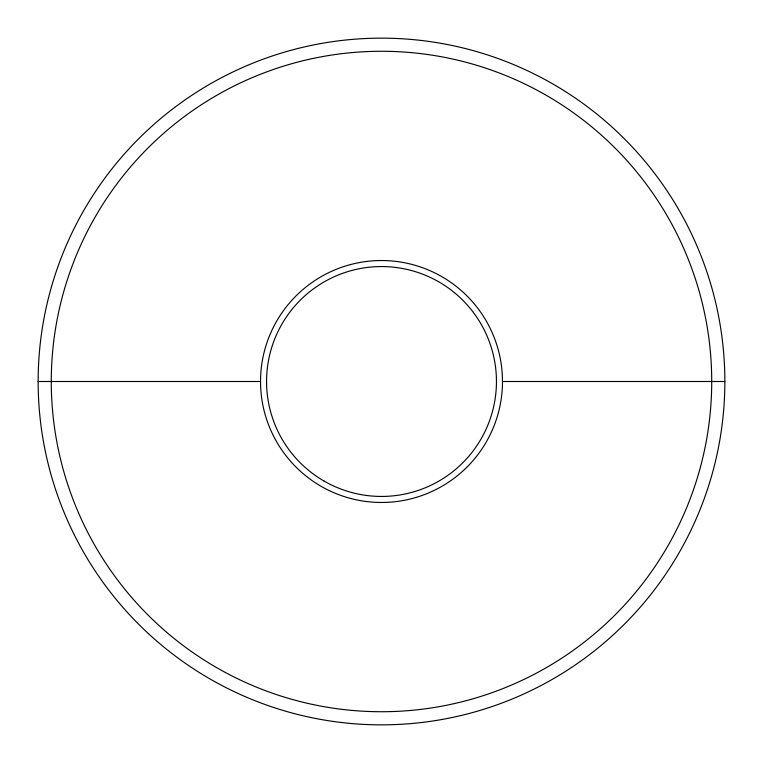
<?xml version="1.0" encoding="UTF-8"?>
<svg xmlns="http://www.w3.org/2000/svg" width="763" height="763" viewBox="0 0 763 763"><rect width="100%" height="100%" fill="white"/><g stroke="black" fill="none" stroke-linecap="round" stroke-linejoin="round"><path stroke-width="1.14" d="M38.15 381.5L260.526 381.5M502.474 381.5A120.974 120.974 0 0 1 321.013 486.26A120.974 120.974 0 0 1 321.013 276.74A120.974 120.974 0 0 1 502.474 381.5L724.85 381.5A343.35 343.35 0 0 0 209.825 84.149A343.35 343.35 0 0 0 209.825 678.851A343.35 343.35 0 0 0 724.85 381.5M324.027 481.043A114.946 114.946 0 0 0 496.446 381.5A114.946 114.946 0 0 0 324.027 281.957A114.946 114.946 0 0 0 324.027 481.043M216.387 667.482A330.217 330.217 0 0 0 711.717 381.5A330.217 330.217 0 0 0 216.387 95.518A330.217 330.217 0 0 0 216.387 667.482"/></g></svg>
